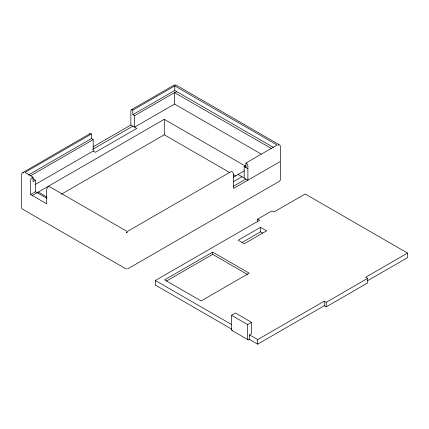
<?xml version="1.0" encoding="UTF-8"?>
<svg xmlns="http://www.w3.org/2000/svg" width="429" height="429" viewBox="0 0 429 429"><rect width="100%" height="100%" fill="white"/><g stroke="black" fill="none" stroke-linecap="round" stroke-linejoin="round"><path stroke-width="0.64" d="M35.478 180.282L33.054 181.681L33.054 177.134L32.213 177.622A2.225 1.287 -60 0 0 30.636 180.352L30.636 194.552L35.478 191.725L35.478 180.282L32.583 178.609M89.945 133.682L22.008 173.048L21.45 174.512L21.6 208.038L22.565 209.175L125.718 268.731M131.317 109.797L174.002 85.151M28.389 174.978L91.452 138.567L91.452 134.02L24.914 172.437L33.054 177.134M92.927 146.922L130.856 125.027L130.856 110.816A2.225 1.287 60 0 1 132.432 109.904L132.824 110.135L174.764 85.918L277.134 145.018L245.935 163.031L245.935 167.578M132.824 110.135L132.824 114.682L174.764 90.465L273.429 147.426M30.266 175.938L93.222 139.591L93.222 151.029L35.462 184.379M132.824 114.682L134.593 115.701L174.571 92.626L271.46 148.563M174.764 92.739L176.732 91.602M92.6 149.389L132.824 126.164L136.76 128.394L95.388 152.279L93.222 151.029M261.256 154.113L174.571 104.065L134.593 127.145L134.593 115.701M30.636 194.552L32.331 195.495L164.286 119.31L245.452 166.173M61.411 194.187L164.286 134.792L229.799 172.619M245.935 163.031L246.326 163.256A2.225 1.287 60 0 1 247.903 165.985L247.903 180.175L244.165 177.997L244.165 166.554L245.881 165.562M233.414 177.145L244.353 170.828M233.381 181.719L241.999 176.743M233.296 186.336L245.935 179.038M279.847 161.733L233.542 188.47L233.542 174.276A2.225 1.287 60 0 0 231.966 171.552L231.574 171.321L127.284 231.537L49.115 186.406L48.268 186.894A2.225 1.287 -60 0 0 46.697 189.618L46.697 203.823L32.331 195.495M127.944 268.731L279.386 181.295L280.351 180.159L280.496 146.638L279.944 145.168L176.233 85.151M257.657 221.739L257.657 219.144L272.018 210.853L273.986 211.985L305.185 193.978L407.55 253.078L407.55 257.625L367.331 280.845M231.767 329.166L155.336 285.038L155.336 280.491L259.625 220.281L257.657 219.144M212.677 252.091L164.597 279.847L201.126 300.933L249.206 273.176L212.677 252.091L212.677 254.365L166.339 281.118M260.51 227.316L238.154 240.224L244.267 243.752L266.618 230.845L260.51 227.316L260.51 231.864L242.171 242.455M232.695 330.571A2.225 1.287 -60 0 1 231.531 329.488L231.531 315.299L235.473 313.02L251.528 322.292L251.528 333.757L249.56 334.893L249.56 339.441L257.7 344.138L324.233 305.727L326.201 306.864L367.578 282.974L367.578 278.426L365.61 277.29L407.55 253.078M231.531 315.299L247.587 324.571L251.528 322.292M249.56 339.441L249.163 339.666A2.225 1.287 -60 0 1 247.587 338.76L247.587 324.571M249.56 334.893L257.7 339.591L324.233 301.179L326.201 302.316L367.578 278.426M244.165 166.554L247.903 168.715M238.052 174.464L244.165 177.997M233.279 174.624L235.596 175.965M130.856 125.027L132.824 126.164M91.452 134.02L91.055 133.794A2.225 1.287 60 0 0 89.693 133.918M260.51 231.864L262.73 233.145M91.452 138.567L93.222 139.591M212.677 254.365L247.463 274.447M38.294 192.053L46.992 197.072M35.478 191.725L46.938 198.343M155.336 280.491L231.767 324.619M231.992 330.507L248.048 339.779M326.201 302.316L326.201 306.864M324.233 301.179L324.233 305.727M257.7 339.591L257.7 344.138M174.764 85.918L174.764 90.465M174.571 92.626L174.571 104.065M164.286 119.31L164.286 134.792M127.236 268.795A0.574 0.332 0 0 1 126.421 268.795M23.675 172.694L23.268 172.994A0.574 0.332 0 0 1 23.268 172.522L23.675 172.694M126.828 232.25L126.421 232.545A0.574 0.332 0 0 0 127.236 232.545L126.828 232.25M175.525 85.087L174.71 85.087A0.574 0.332 0 0 1 175.525 85.087M278.678 144.643L278.271 144.814L278.678 145.115A0.574 0.332 0 0 0 278.678 144.643"/></g></svg>
